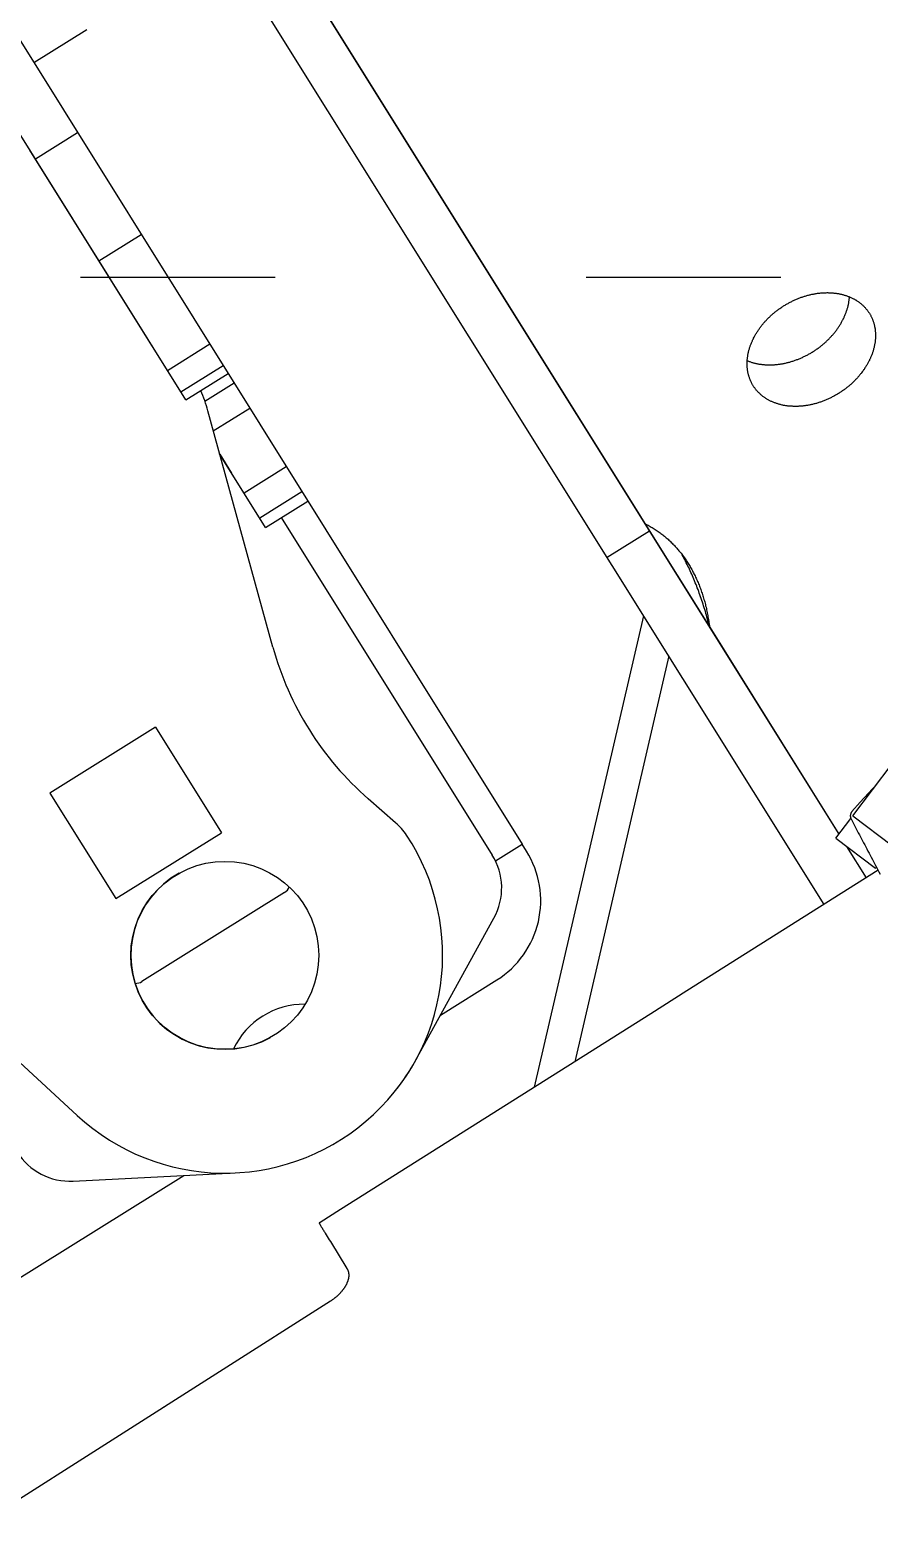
# Model space of a CAD drawing. Header units: millimetres. Extents: x 1084702 to 1166801, y 36632 to 124519.
# Drawn here: x 1098531.3 to 1098667.8, y 106908.9 to 107148.3 of the extents above; entities that cross this region are included whole.
import ezdxf

# ---------------------------------------------------------------- set-up
doc = ezdxf.new("R2010")
doc.units = ezdxf.units.MM
doc.header["$LTSCALE"] = 250
doc.linetypes.add('CENTER', pattern=[3, 2.5, -0.25, 0, -0.25])
doc.linetypes.add('PHANTOM', pattern=[2.1, 1.25, -0.2, 0.125, -0.2, 0.125, -0.2])
doc.layers.get('0').update_dxf_attribs({"color": 255})

# ---------------------------------------------------------------- blocks, each defined once
blk = doc.blocks.new('cont')
at = {"linetype": 'PHANTOM'}
blk.add_lwpolyline([(225402.77, 143408.75), (231452.77, 143408.75), (231452.77, 145808.75), (225402.77, 145808.75)], close=True, dxfattribs=at)
blk = doc.blocks.new('PK65002M m platform_side')
at = {"linetype": 'Continuous'}
for p, q in [((-9653.59, 6299.44), (-9507.08, 6064.98)), ((-9509.46, 6053.69), (-9660.37, 6295.2)), ((-9636.23, 6271.67), (-9539.4, 6116.7)), ((-9647.93, 6207.34), (-9557.97, 6063.38)), ((-9612.01, 6134.76), (-9654.71, 6203.1)), ((-9627.95, 6194.25), (-9636.43, 6188.94)), ((-9581.23, 6183.64), (-9581.23, 6183.64)), ((-9636.2, 6173.48), (-9629.41, 6177.71)), ((-9617.48, 6143.49), (-9637.1, 6174.89)), ((-9571.41, 6167.92), (-9571.41, 6167.93)), ((-9571.09, 6167.42), (-9571.09, 6167.42)), ((-9625.98, 6157.12), (-9619.19, 6161.36)), ((-9614.97, 6139.51), (-9608.19, 6143.75)), ((-9612.81, 6136.05), (-9606.03, 6140.29)), ((-9612.01, 6134.76), (-9605.22, 6139)), ((-9608.96, 6134.55), (-9604.27, 6137.48)), ((-9598.04, 6095.05), (-9608.49, 6133)), ((-9607.61, 6129.79), (-9601.75, 6133.45)), ((-9504.87, 6067.9), (-9456.34, 6132.22)), ((-9599.2, 6114.27), (-9606.59, 6126.09)), ((-9606.57, 6126.03), (-9604.67, 6122.99)), ((-9602.67, 6119.82), (-9595.89, 6124.06)), ((-9600.15, 6115.79), (-9593.37, 6120.03)), ((-9599.2, 6114.27), (-9592.42, 6118.51)), ((-9596.68, 6115.84), (-9562.79, 6061.61)), ((-9539.4, 6116.7), (-9538.28, 6114.91)), ((-9544.32, 6109.47), (-9537.53, 6113.71)), ((-9538.28, 6114.91), (-9527.89, 6098.28)), ((-9538.28, 6114.91), (-9538.26, 6114.88)), ((-9555.99, 6024.34), (-9538.45, 6100.08)), ((-9527.88, 6098.27), (-9527.85, 6098.22)), ((-9527.85, 6098.22), (-9507.08, 6064.98)), ((-9534.43, 6093.65), (-9549.54, 6028.41)), ((-9616.91, 6082.18), (-9633.87, 6071.58)), ((-9616.91, 6082.18), (-9606.31, 6065.22)), ((-9633.87, 6071.58), (-9623.27, 6054.62)), ((-9578.32, 6066.82), (-9582.71, 6070.65)), ((-9507.58, 6064.31), (-9505.17, 6067.5)), ((-9504.87, 6067.9), (-9498.48, 6063.09)), ((-9623.27, 6054.62), (-9606.31, 6065.22)), ((-9562.28, 6060.69), (-9557.97, 6063.38)), ((-9557.28, 6062.23), (-9557.99, 6063.37)), ((-9507.58, 6064.31), (-9501.19, 6059.49)), ((-9505.85, 6063.01), (-9502.7, 6057.96)), ((-9505.85, 6063.01), (-9502.7, 6057.96)), ((-9500.78, 6059.17), (-9531.51, 6039.78)), ((-9501.05, 6059.68), (-9501.19, 6059.49)), ((-9596.16, 6055.62), (-9619.07, 6041.31)), ((-9575.11, 6028.62), (-9562.51, 6051.48)), ((-9660.8, 6048.64), (-9629.48, 6019.77)), ((-9571.09, 6035.91), (-9562.05, 6041.56)), ((-9531.51, 6039.78), (-9537.32, 6036.12)), ((-9537.32, 6036.12), (-9587.15, 6004.68)), ((-9640.07, 5992.81), (-9612.34, 6010.14)), ((-9630.12, 6009.23), (-9604.09, 6010.55)), ((-9587.15, 6004.68), (-9590.45, 6002.6)), ((-9590.45, 6002.6), (-9590.6, 6002.51)), ((-9590.36, 6002.07), (-9590.31, 6001.99)), ((-9590.31, 6001.99), (-9590.26, 6001.9)), ((-9590.26, 6001.9), (-9590.2, 6001.8)), ((-9590.2, 6001.8), (-9590.14, 6001.7)), ((-9590.14, 6001.7), (-9590.07, 6001.58)), ((-9590.07, 6001.58), (-9590, 6001.46)), ((-9590, 6001.46), (-9589.92, 6001.34)), ((-9589.92, 6001.34), (-9589.84, 6001.2)), ((-9589.84, 6001.2), (-9589.76, 6001.06)), ((-9589.76, 6001.06), (-9589.62, 6000.84)), ((-9589.62, 6000.84), (-9589.47, 6000.6)), ((-9589.47, 6000.6), (-9589.32, 6000.34)), ((-9589.32, 6000.34), (-9589.15, 6000.08)), ((-9589.15, 6000.08), (-9588.98, 5999.79)), ((-9588.98, 5999.79), (-9588.8, 5999.5)), ((-9588.8, 5999.5), (-9586.14, 5995.19)), ((-9588.76, 5989.96), (-10256.42, 5564.93))]:
    blk.add_line(p, q, dxfattribs=at)
for points in [[(-9520, 6146.04), (-9519.92, 6146.15), (-9519.85, 6146.25), (-9519.77, 6146.36), (-9519.69, 6146.47), (-9519.61, 6146.57), (-9519.53, 6146.68), (-9519.45, 6146.78), (-9519.36, 6146.89), (-9519.28, 6146.99), (-9519.19, 6147.09), (-9519.1, 6147.19), (-9519.01, 6147.29), (-9518.92, 6147.39), (-9518.83, 6147.49), (-9518.74, 6147.59), (-9518.65, 6147.69), (-9518.55, 6147.79), (-9518.46, 6147.89), (-9518.36, 6147.98), (-9518.26, 6148.08), (-9518.16, 6148.17), (-9518.06, 6148.26), (-9517.96, 6148.36), (-9517.86, 6148.45), (-9517.75, 6148.54), (-9517.65, 6148.63), (-9517.55, 6148.72), (-9517.44, 6148.81), (-9517.33, 6148.89), (-9517.22, 6148.98), (-9517.12, 6149.06), (-9517.01, 6149.15), (-9516.9, 6149.23), (-9516.78, 6149.31), (-9516.67, 6149.39), (-9516.56, 6149.47), (-9516.44, 6149.55), (-9516.33, 6149.63), (-9516.21, 6149.71), (-9516.1, 6149.78), (-9515.98, 6149.86), (-9515.86, 6149.93), (-9515.74, 6150.01), (-9515.63, 6150.08), (-9515.51, 6150.15), (-9515.39, 6150.22), (-9515.26, 6150.28), (-9515.14, 6150.35), (-9515.02, 6150.42), (-9514.9, 6150.48), (-9514.78, 6150.54), (-9514.65, 6150.6), (-9514.53, 6150.66), (-9514.4, 6150.72), (-9514.28, 6150.78), (-9514.15, 6150.84), (-9514.03, 6150.89), (-9513.9, 6150.95), (-9513.77, 6151), (-9513.64, 6151.05), (-9513.52, 6151.1), (-9513.39, 6151.15), (-9513.26, 6151.2), (-9513.13, 6151.25), (-9513.01, 6151.29), (-9512.88, 6151.34), (-9512.75, 6151.38), (-9512.62, 6151.42), (-9512.49, 6151.46), (-9512.36, 6151.5), (-9512.23, 6151.53), (-9512.1, 6151.57), (-9511.97, 6151.6), (-9511.84, 6151.64), (-9511.71, 6151.67), (-9511.58, 6151.7), (-9511.45, 6151.73), (-9511.32, 6151.75), (-9511.19, 6151.78), (-9511.06, 6151.8), (-9510.93, 6151.83), (-9510.8, 6151.85), (-9510.67, 6151.87), (-9510.54, 6151.89), (-9510.41, 6151.9), (-9510.28, 6151.92), (-9510.15, 6151.93), (-9510.02, 6151.95), (-9509.89, 6151.96), (-9509.76, 6151.97), (-9509.64, 6151.98), (-9509.51, 6151.98), (-9509.38, 6151.99), (-9509.26, 6151.99), (-9509.13, 6151.99), (-9509, 6152), (-9508.88, 6152), (-9508.75, 6151.99), (-9508.63, 6151.99), (-9508.5, 6151.99), (-9508.38, 6151.98), (-9508.25, 6151.97), (-9508.13, 6151.96), (-9508.01, 6151.95), (-9507.88, 6151.94), (-9507.76, 6151.93), (-9507.64, 6151.91), (-9507.52, 6151.9), (-9507.4, 6151.88), (-9507.28, 6151.86), (-9507.17, 6151.84), (-9507.05, 6151.82), (-9506.93, 6151.79), (-9506.82, 6151.77), (-9506.7, 6151.74), (-9506.58, 6151.72), (-9506.47, 6151.69), (-9506.36, 6151.66), (-9506.25, 6151.62), (-9506.13, 6151.59), (-9506.02, 6151.56), (-9505.91, 6151.52), (-9505.81, 6151.48), (-9505.7, 6151.44), (-9505.59, 6151.4), (-9505.48, 6151.36), (-9505.38, 6151.32), (-9505.28, 6151.28), (-9505.17, 6151.23), (-9505.07, 6151.18), (-9504.97, 6151.13), (-9504.87, 6151.08), (-9504.77, 6151.03), (-9504.67, 6150.98), (-9504.58, 6150.93), (-9504.48, 6150.87), (-9504.39, 6150.82), (-9504.29, 6150.76), (-9504.2, 6150.7), (-9504.11, 6150.64), (-9504.02, 6150.58), (-9503.93, 6150.52), (-9503.84, 6150.46), (-9503.76, 6150.39), (-9503.67, 6150.33), (-9503.59, 6150.26), (-9503.51, 6150.19), (-9503.42, 6150.12), (-9503.34, 6150.05), (-9503.27, 6149.98), (-9503.19, 6149.9), (-9503.11, 6149.83), (-9503.04, 6149.76), (-9502.96, 6149.68), (-9502.89, 6149.6), (-9502.82, 6149.52), (-9502.75, 6149.45), (-9502.69, 6149.36), (-9502.62, 6149.28), (-9502.55, 6149.2), (-9502.49, 6149.12), (-9502.43, 6149.03), (-9502.37, 6148.95), (-9502.31, 6148.86), (-9502.25, 6148.77), (-9502.19, 6148.68)], [(-9507.22, 6146.35), (-9507.15, 6146.46), (-9507.08, 6146.57), (-9507, 6146.68), (-9506.94, 6146.78), (-9506.87, 6146.89), (-9506.8, 6147), (-9506.74, 6147.12), (-9506.67, 6147.23), (-9506.61, 6147.34), (-9506.55, 6147.45), (-9506.49, 6147.56), (-9506.43, 6147.67), (-9506.38, 6147.79), (-9506.32, 6147.9), (-9506.27, 6148.01), (-9506.22, 6148.13), (-9506.17, 6148.24), (-9506.12, 6148.35), (-9506.07, 6148.47), (-9506.02, 6148.58), (-9505.98, 6148.7), (-9505.94, 6148.81), (-9505.9, 6148.93), (-9505.86, 6149.04), (-9505.82, 6149.16), (-9505.78, 6149.27), (-9505.75, 6149.39), (-9505.71, 6149.5), (-9505.68, 6149.62), (-9505.65, 6149.73), (-9505.62, 6149.85), (-9505.59, 6149.96), (-9505.57, 6150.08), (-9505.55, 6150.19), (-9505.52, 6150.31), (-9505.5, 6150.42), (-9505.48, 6150.54), (-9505.47, 6150.65), (-9505.45, 6150.76), (-9505.44, 6150.88), (-9505.42, 6150.99), (-9505.41, 6151.11), (-9505.4, 6151.22), (-9505.4, 6151.33)], [(-9521.82, 6141.06), (-9521.74, 6141.03), (-9521.64, 6140.99), (-9521.53, 6140.95), (-9521.42, 6140.91), (-9521.32, 6140.87), (-9521.21, 6140.84), (-9521.1, 6140.8), (-9520.98, 6140.77), (-9520.87, 6140.74), (-9520.76, 6140.7), (-9520.65, 6140.68), (-9520.53, 6140.65), (-9520.42, 6140.62), (-9520.3, 6140.6), (-9520.18, 6140.57), (-9520.06, 6140.55), (-9519.95, 6140.53), (-9519.83, 6140.51), (-9519.71, 6140.49), (-9519.59, 6140.48), (-9519.47, 6140.46), (-9519.34, 6140.45), (-9519.22, 6140.44), (-9519.1, 6140.43), (-9518.98, 6140.42), (-9518.85, 6140.41), (-9518.73, 6140.4), (-9518.6, 6140.4), (-9518.48, 6140.39), (-9518.35, 6140.39), (-9518.23, 6140.39), (-9518.1, 6140.39), (-9517.97, 6140.4), (-9517.84, 6140.4), (-9517.72, 6140.4), (-9517.59, 6140.41), (-9517.46, 6140.42), (-9517.33, 6140.43), (-9517.2, 6140.44), (-9517.07, 6140.45), (-9516.94, 6140.47), (-9516.81, 6140.48), (-9516.68, 6140.5), (-9516.55, 6140.52), (-9516.42, 6140.54), (-9516.29, 6140.56), (-9516.16, 6140.58), (-9516.03, 6140.61), (-9515.9, 6140.63), (-9515.77, 6140.66), (-9515.65, 6140.69), (-9515.52, 6140.72), (-9515.39, 6140.75), (-9515.26, 6140.78), (-9515.13, 6140.82), (-9515, 6140.85), (-9514.87, 6140.89), (-9514.74, 6140.93), (-9514.61, 6140.97), (-9514.48, 6141.01), (-9514.35, 6141.05), (-9514.22, 6141.09), (-9514.1, 6141.14), (-9513.97, 6141.18), (-9513.84, 6141.23), (-9513.71, 6141.28), (-9513.58, 6141.33), (-9513.46, 6141.38), (-9513.33, 6141.43), (-9513.2, 6141.49), (-9513.08, 6141.54), (-9512.95, 6141.6), (-9512.83, 6141.66), (-9512.7, 6141.72), (-9512.58, 6141.78), (-9512.46, 6141.84), (-9512.33, 6141.9), (-9512.21, 6141.97), (-9512.09, 6142.03), (-9511.97, 6142.1), (-9511.85, 6142.16), (-9511.73, 6142.23), (-9511.61, 6142.3), (-9511.49, 6142.37), (-9511.37, 6142.45), (-9511.25, 6142.52), (-9511.13, 6142.59), (-9511.02, 6142.67), (-9510.9, 6142.75), (-9510.79, 6142.83), (-9510.67, 6142.9), (-9510.56, 6142.98), (-9510.45, 6143.07), (-9510.33, 6143.15), (-9510.22, 6143.23), (-9510.11, 6143.31), (-9510, 6143.4), (-9509.9, 6143.49), (-9509.79, 6143.57), (-9509.68, 6143.66), (-9509.58, 6143.75), (-9509.47, 6143.84), (-9509.37, 6143.93), (-9509.27, 6144.02), (-9509.16, 6144.12), (-9509.06, 6144.21), (-9508.96, 6144.3), (-9508.87, 6144.4), (-9508.77, 6144.49), (-9508.67, 6144.59), (-9508.58, 6144.69), (-9508.48, 6144.79), (-9508.39, 6144.89), (-9508.3, 6144.99), (-9508.21, 6145.09), (-9508.12, 6145.19), (-9508.03, 6145.29), (-9507.94, 6145.4), (-9507.86, 6145.5), (-9507.77, 6145.6), (-9507.69, 6145.71), (-9507.61, 6145.81), (-9507.53, 6145.92), (-9507.45, 6146.03), (-9507.37, 6146.13), (-9507.3, 6146.24), (-9507.22, 6146.35)], [(-9502.19, 6148.68), (-9502.14, 6148.6), (-9502.09, 6148.5), (-9502.03, 6148.41), (-9501.98, 6148.32), (-9501.94, 6148.23), (-9501.89, 6148.14), (-9501.84, 6148.04), (-9501.8, 6147.95), (-9501.76, 6147.85), (-9501.72, 6147.75), (-9501.68, 6147.65), (-9501.64, 6147.56), (-9501.6, 6147.46), (-9501.57, 6147.36), (-9501.53, 6147.26), (-9501.5, 6147.15), (-9501.47, 6147.05), (-9501.44, 6146.95), (-9501.42, 6146.85), (-9501.39, 6146.74), (-9501.37, 6146.64), (-9501.35, 6146.53), (-9501.33, 6146.43), (-9501.31, 6146.32), (-9501.29, 6146.21), (-9501.27, 6146.11), (-9501.26, 6146), (-9501.25, 6145.89), (-9501.24, 6145.78), (-9501.23, 6145.67), (-9501.22, 6145.56), (-9501.22, 6145.45), (-9501.21, 6145.34), (-9501.21, 6145.23), (-9501.21, 6145.12), (-9501.21, 6145), (-9501.21, 6144.89), (-9501.22, 6144.78), (-9501.22, 6144.67), (-9501.23, 6144.55), (-9501.24, 6144.44), (-9501.25, 6144.33), (-9501.26, 6144.21), (-9501.28, 6144.1), (-9501.29, 6143.98), (-9501.31, 6143.87), (-9501.33, 6143.75), (-9501.35, 6143.64), (-9501.37, 6143.52), (-9501.4, 6143.41), (-9501.42, 6143.29), (-9501.45, 6143.18), (-9501.48, 6143.06), (-9501.51, 6142.95), (-9501.54, 6142.83), (-9501.57, 6142.72), (-9501.61, 6142.6), (-9501.64, 6142.49), (-9501.68, 6142.37), (-9501.72, 6142.26), (-9501.76, 6142.14), (-9501.81, 6142.03), (-9501.85, 6141.91), (-9501.9, 6141.8), (-9501.94, 6141.68), (-9501.99, 6141.57), (-9502.04, 6141.46), (-9502.09, 6141.34), (-9502.15, 6141.23), (-9502.2, 6141.12), (-9502.26, 6141), (-9502.32, 6140.89), (-9502.38, 6140.78), (-9502.44, 6140.66), (-9502.5, 6140.55), (-9502.56, 6140.44), (-9502.63, 6140.33), (-9502.7, 6140.22), (-9502.76, 6140.11), (-9502.83, 6140), (-9502.9, 6139.89), (-9502.98, 6139.78), (-9503.05, 6139.67)], [(-9520.85, 6137.03), (-9520.91, 6137.12), (-9520.96, 6137.21), (-9521.01, 6137.3), (-9521.06, 6137.39), (-9521.11, 6137.48), (-9521.16, 6137.58), (-9521.2, 6137.67), (-9521.25, 6137.77), (-9521.29, 6137.86), (-9521.33, 6137.96), (-9521.37, 6138.06), (-9521.41, 6138.15), (-9521.44, 6138.25), (-9521.48, 6138.35), (-9521.51, 6138.46), (-9521.54, 6138.56), (-9521.57, 6138.66), (-9521.6, 6138.76), (-9521.63, 6138.87), (-9521.65, 6138.97), (-9521.68, 6139.07), (-9521.7, 6139.18), (-9521.72, 6139.28), (-9521.74, 6139.39), (-9521.76, 6139.5), (-9521.77, 6139.61), (-9521.79, 6139.71), (-9521.8, 6139.82), (-9521.81, 6139.93), (-9521.82, 6140.04), (-9521.82, 6140.15), (-9521.83, 6140.26), (-9521.83, 6140.37), (-9521.84, 6140.48), (-9521.84, 6140.59), (-9521.84, 6140.71), (-9521.83, 6140.82), (-9521.83, 6140.93), (-9521.82, 6141.04), (-9521.82, 6141.16), (-9521.81, 6141.27), (-9521.8, 6141.38), (-9521.78, 6141.5), (-9521.77, 6141.61), (-9521.75, 6141.73), (-9521.74, 6141.84), (-9521.72, 6141.96), (-9521.7, 6142.07), (-9521.67, 6142.19), (-9521.65, 6142.3), (-9521.63, 6142.42), (-9521.6, 6142.53), (-9521.57, 6142.65), (-9521.54, 6142.76), (-9521.51, 6142.88), (-9521.47, 6142.99), (-9521.44, 6143.11), (-9521.4, 6143.22), (-9521.36, 6143.34), (-9521.33, 6143.45), (-9521.28, 6143.57), (-9521.24, 6143.68), (-9521.2, 6143.8), (-9521.15, 6143.91), (-9521.1, 6144.03), (-9521.05, 6144.14), (-9521, 6144.26), (-9520.95, 6144.37), (-9520.9, 6144.48), (-9520.84, 6144.6), (-9520.79, 6144.71), (-9520.73, 6144.82), (-9520.67, 6144.93), (-9520.61, 6145.05), (-9520.55, 6145.16), (-9520.48, 6145.27), (-9520.42, 6145.38), (-9520.35, 6145.49), (-9520.28, 6145.6), (-9520.21, 6145.71), (-9520.14, 6145.82), (-9520.07, 6145.93), (-9520, 6146.04)], [(-9503.05, 6139.67), (-9503.12, 6139.57), (-9503.2, 6139.46), (-9503.28, 6139.35), (-9503.36, 6139.25), (-9503.44, 6139.14), (-9503.52, 6139.03), (-9503.6, 6138.93), (-9503.68, 6138.83), (-9503.77, 6138.72), (-9503.86, 6138.62), (-9503.94, 6138.52), (-9504.03, 6138.42), (-9504.12, 6138.32), (-9504.21, 6138.22), (-9504.31, 6138.12), (-9504.4, 6138.02), (-9504.49, 6137.92), (-9504.59, 6137.83), (-9504.69, 6137.73), (-9504.78, 6137.63), (-9504.88, 6137.54), (-9504.98, 6137.45), (-9505.09, 6137.35), (-9505.19, 6137.26), (-9505.29, 6137.17), (-9505.4, 6137.08), (-9505.5, 6136.99), (-9505.61, 6136.9), (-9505.71, 6136.82), (-9505.82, 6136.73), (-9505.93, 6136.65), (-9506.04, 6136.56), (-9506.15, 6136.48), (-9506.26, 6136.4), (-9506.37, 6136.32), (-9506.49, 6136.24), (-9506.6, 6136.16), (-9506.72, 6136.08), (-9506.83, 6136), (-9506.95, 6135.93), (-9507.07, 6135.85), (-9507.18, 6135.78), (-9507.3, 6135.71), (-9507.42, 6135.63), (-9507.54, 6135.56), (-9507.66, 6135.5), (-9507.78, 6135.43), (-9507.9, 6135.36), (-9508.02, 6135.3), (-9508.15, 6135.23), (-9508.27, 6135.17), (-9508.39, 6135.11), (-9508.52, 6135.05), (-9508.64, 6134.99), (-9508.77, 6134.93), (-9508.89, 6134.87), (-9509.02, 6134.82), (-9509.15, 6134.76), (-9509.27, 6134.71), (-9509.4, 6134.66), (-9509.53, 6134.61), (-9509.66, 6134.56), (-9509.78, 6134.51), (-9509.91, 6134.46), (-9510.04, 6134.42), (-9510.17, 6134.38), (-9510.3, 6134.33), (-9510.43, 6134.29), (-9510.56, 6134.25), (-9510.69, 6134.21), (-9510.82, 6134.18), (-9510.95, 6134.14), (-9511.08, 6134.11), (-9511.21, 6134.07), (-9511.34, 6134.04), (-9511.47, 6134.01), (-9511.6, 6133.99), (-9511.73, 6133.96), (-9511.86, 6133.93), (-9511.99, 6133.91), (-9512.12, 6133.89), (-9512.25, 6133.86), (-9512.38, 6133.84), (-9512.51, 6133.83), (-9512.64, 6133.81), (-9512.77, 6133.79), (-9512.9, 6133.78), (-9513.02, 6133.77), (-9513.15, 6133.75), (-9513.28, 6133.74), (-9513.41, 6133.74), (-9513.54, 6133.73), (-9513.66, 6133.72), (-9513.79, 6133.72), (-9513.92, 6133.72), (-9514.04, 6133.72), (-9514.17, 6133.72), (-9514.3, 6133.72), (-9514.42, 6133.72), (-9514.55, 6133.73), (-9514.67, 6133.73), (-9514.79, 6133.74), (-9514.92, 6133.75), (-9515.04, 6133.76), (-9515.16, 6133.77), (-9515.28, 6133.78), (-9515.4, 6133.8), (-9515.52, 6133.81), (-9515.64, 6133.83), (-9515.76, 6133.85), (-9515.88, 6133.87), (-9516, 6133.89), (-9516.11, 6133.92), (-9516.23, 6133.94), (-9516.35, 6133.97), (-9516.46, 6134), (-9516.58, 6134.02), (-9516.69, 6134.06), (-9516.8, 6134.09), (-9516.91, 6134.12), (-9517.02, 6134.16), (-9517.13, 6134.19), (-9517.24, 6134.23), (-9517.35, 6134.27), (-9517.46, 6134.31), (-9517.56, 6134.35), (-9517.67, 6134.39), (-9517.77, 6134.44), (-9517.87, 6134.48), (-9517.98, 6134.53), (-9518.08, 6134.58), (-9518.18, 6134.63), (-9518.28, 6134.68), (-9518.37, 6134.73), (-9518.47, 6134.78), (-9518.57, 6134.84), (-9518.66, 6134.89), (-9518.75, 6134.95), (-9518.85, 6135.01), (-9518.94, 6135.07), (-9519.03, 6135.13), (-9519.12, 6135.19), (-9519.2, 6135.26), (-9519.29, 6135.32), (-9519.37, 6135.39), (-9519.46, 6135.45), (-9519.54, 6135.52), (-9519.62, 6135.59), (-9519.7, 6135.66), (-9519.78, 6135.73), (-9519.86, 6135.81), (-9519.93, 6135.88), (-9520.01, 6135.96), (-9520.08, 6136.03), (-9520.15, 6136.11), (-9520.22, 6136.19), (-9520.29, 6136.27), (-9520.36, 6136.35), (-9520.43, 6136.43), (-9520.49, 6136.51), (-9520.56, 6136.59), (-9520.62, 6136.68), (-9520.68, 6136.76), (-9520.74, 6136.85), (-9520.8, 6136.94), (-9520.85, 6137.03)], [(-9538.26, 6114.88), (-9538.09, 6114.8), (-9537.92, 6114.71), (-9537.75, 6114.62), (-9537.58, 6114.52), (-9537.41, 6114.43), (-9537.24, 6114.33), (-9537.08, 6114.24), (-9536.92, 6114.14), (-9536.76, 6114.04), (-9536.6, 6113.93), (-9536.44, 6113.83), (-9536.29, 6113.73), (-9536.13, 6113.62), (-9535.98, 6113.51), (-9535.83, 6113.4), (-9535.68, 6113.29), (-9535.54, 6113.18), (-9535.39, 6113.07), (-9535.25, 6112.95), (-9535.1, 6112.84), (-9534.96, 6112.72), (-9534.82, 6112.6), (-9534.69, 6112.48), (-9534.55, 6112.36), (-9534.41, 6112.24), (-9534.28, 6112.11), (-9534.15, 6111.99), (-9534.02, 6111.86), (-9533.89, 6111.73), (-9533.76, 6111.6), (-9533.63, 6111.47), (-9533.51, 6111.34), (-9533.39, 6111.21)], [(-9533.39, 6111.21), (-9533.26, 6111.07), (-9533.14, 6110.94), (-9533.03, 6110.8), (-9532.91, 6110.67), (-9532.79, 6110.53), (-9532.68, 6110.39), (-9532.56, 6110.25), (-9532.45, 6110.11), (-9532.34, 6109.96), (-9532.23, 6109.82), (-9532.12, 6109.67), (-9532.02, 6109.52), (-9531.91, 6109.38), (-9531.81, 6109.23), (-9531.7, 6109.07), (-9531.6, 6108.92), (-9531.5, 6108.77), (-9531.4, 6108.61), (-9531.3, 6108.46)], [(-9531.1, 6107.55), (-9531.23, 6107.81), (-9531.35, 6108.07), (-9531.48, 6108.33), (-9531.61, 6108.59), (-9531.74, 6108.84), (-9531.87, 6109.1), (-9532, 6109.35), (-9532.13, 6109.6), (-9532.26, 6109.85), (-9532.28, 6109.88)], [(-9531.3, 6108.46), (-9531.2, 6108.3), (-9531.11, 6108.14), (-9531.01, 6107.98), (-9530.92, 6107.82), (-9530.82, 6107.65), (-9530.73, 6107.49), (-9530.64, 6107.32), (-9530.55, 6107.15), (-9530.46, 6106.98), (-9530.38, 6106.81), (-9530.29, 6106.64), (-9530.2, 6106.47), (-9530.12, 6106.29), (-9530.04, 6106.12), (-9529.96, 6105.94), (-9529.88, 6105.76), (-9529.8, 6105.58), (-9529.72, 6105.4), (-9529.65, 6105.22)], [(-9527.89, 6098.28), (-9527.97, 6098.6), (-9528.05, 6098.92), (-9528.13, 6099.23), (-9528.21, 6099.54), (-9528.29, 6099.85), (-9528.38, 6100.16), (-9528.47, 6100.46), (-9528.55, 6100.77), (-9528.64, 6101.07), (-9528.74, 6101.37), (-9528.83, 6101.67), (-9528.92, 6101.96), (-9529.02, 6102.26), (-9529.12, 6102.55), (-9529.21, 6102.84), (-9529.31, 6103.13), (-9529.42, 6103.42), (-9529.52, 6103.71), (-9529.62, 6103.99), (-9529.73, 6104.28), (-9529.84, 6104.56), (-9529.94, 6104.84), (-9530.05, 6105.12), (-9530.17, 6105.39), (-9530.28, 6105.67), (-9530.39, 6105.94), (-9530.51, 6106.21), (-9530.62, 6106.48), (-9530.74, 6106.75), (-9530.86, 6107.02), (-9530.98, 6107.29), (-9531.1, 6107.55)], [(-9529.65, 6105.22), (-9529.57, 6105.03), (-9529.5, 6104.84), (-9529.43, 6104.66), (-9529.35, 6104.47), (-9529.29, 6104.28), (-9529.22, 6104.09), (-9529.15, 6103.89), (-9529.08, 6103.7), (-9529.02, 6103.5), (-9528.96, 6103.3), (-9528.89, 6103.1), (-9528.83, 6102.9), (-9528.77, 6102.7), (-9528.71, 6102.49), (-9528.66, 6102.29), (-9528.6, 6102.08), (-9528.55, 6101.87), (-9528.5, 6101.66), (-9528.44, 6101.44), (-9528.39, 6101.23), (-9528.35, 6101.01), (-9528.3, 6100.79), (-9528.25, 6100.57), (-9528.21, 6100.35), (-9528.17, 6100.13), (-9528.13, 6099.9), (-9528.09, 6099.67), (-9528.05, 6099.44), (-9528.01, 6099.21), (-9527.98, 6098.98), (-9527.94, 6098.74), (-9527.91, 6098.51), (-9527.88, 6098.27)], [(-9500.99, 6073.04), (-9502.31, 6071.59), (-9503.66, 6070.1), (-9505, 6068.6)], [(-9505, 6068.6), (-9505.02, 6068.59), (-9505.03, 6068.57), (-9505.04, 6068.56), (-9505.06, 6068.54), (-9505.07, 6068.52), (-9505.08, 6068.51), (-9505.09, 6068.49), (-9505.1, 6068.47), (-9505.11, 6068.45), (-9505.13, 6068.43), (-9505.14, 6068.42), (-9505.15, 6068.4), (-9505.16, 6068.38), (-9505.16, 6068.36), (-9505.17, 6068.34), (-9505.18, 6068.32), (-9505.19, 6068.3), (-9505.2, 6068.28), (-9505.2, 6068.26), (-9505.21, 6068.24), (-9505.22, 6068.21), (-9505.22, 6068.19), (-9505.23, 6068.17), (-9505.23, 6068.15), (-9505.24, 6068.13), (-9505.24, 6068.1), (-9505.25, 6068.08), (-9505.25, 6068.06), (-9505.25, 6068.03), (-9505.25, 6068.01), (-9505.26, 6067.99), (-9505.26, 6067.96), (-9505.26, 6067.94), (-9505.26, 6067.92), (-9505.26, 6067.89), (-9505.26, 6067.87), (-9505.25, 6067.84), (-9505.25, 6067.82), (-9505.25, 6067.79), (-9505.24, 6067.77), (-9505.24, 6067.74), (-9505.24, 6067.72), (-9505.23, 6067.69), (-9505.22, 6067.67), (-9505.22, 6067.64), (-9505.21, 6067.62), (-9505.2, 6067.59), (-9505.19, 6067.57), (-9505.19, 6067.55), (-9505.18, 6067.52), (-9505.17, 6067.5), (-9505.16, 6067.47), (-9505.14, 6067.45), (-9505.13, 6067.43)], [(-9505.13, 6067.43), (-9504.97, 6067.11), (-9504.8, 6066.8), (-9504.64, 6066.48), (-9504.47, 6066.16), (-9504.31, 6065.85), (-9504.14, 6065.53), (-9503.97, 6065.21), (-9503.8, 6064.88), (-9503.63, 6064.56), (-9503.46, 6064.24), (-9503.29, 6063.91), (-9503.12, 6063.58), (-9502.95, 6063.26), (-9502.77, 6062.93), (-9502.6, 6062.6), (-9502.43, 6062.27), (-9502.25, 6061.93), (-9502.07, 6061.6), (-9501.9, 6061.27), (-9501.72, 6060.93), (-9501.54, 6060.6), (-9501.36, 6060.26), (-9501.19, 6059.93), (-9501.01, 6059.59), (-9500.83, 6059.25), (-9500.65, 6058.91), (-9500.46, 6058.57)], [(-9590.6, 6002.51), (-9590.6, 6002.5), (-9590.6, 6002.5), (-9590.59, 6002.49), (-9590.59, 6002.49), (-9590.59, 6002.48), (-9590.58, 6002.47), (-9590.58, 6002.45), (-9590.57, 6002.44), (-9590.56, 6002.42), (-9590.55, 6002.4), (-9590.54, 6002.38), (-9590.53, 6002.36), (-9590.51, 6002.34), (-9590.5, 6002.31), (-9590.48, 6002.28), (-9590.47, 6002.25), (-9590.45, 6002.22), (-9590.43, 6002.19), (-9590.41, 6002.15), (-9590.36, 6002.07)], [(-9586.14, 5995.19), (-9586.12, 5995.15), (-9586.1, 5995.11), (-9586.08, 5995.07), (-9586.05, 5995.03), (-9586.03, 5994.99), (-9586.01, 5994.95), (-9586, 5994.91), (-9585.98, 5994.86), (-9585.96, 5994.82), (-9585.95, 5994.77), (-9585.94, 5994.73), (-9585.92, 5994.68), (-9585.91, 5994.64), (-9585.9, 5994.59), (-9585.89, 5994.55), (-9585.88, 5994.5), (-9585.87, 5994.45), (-9585.87, 5994.4), (-9585.86, 5994.35), (-9585.86, 5994.3), (-9585.85, 5994.25), (-9585.85, 5994.2), (-9585.85, 5994.15), (-9585.85, 5994.1), (-9585.85, 5994.05), (-9585.85, 5994), (-9585.85, 5993.95), (-9585.86, 5993.9), (-9585.86, 5993.85), (-9585.87, 5993.79), (-9585.88, 5993.74), (-9585.88, 5993.69), (-9585.89, 5993.63), (-9585.9, 5993.58), (-9585.91, 5993.52), (-9585.93, 5993.47), (-9585.94, 5993.42), (-9585.95, 5993.36), (-9585.97, 5993.31), (-9585.99, 5993.25), (-9586, 5993.19), (-9586.02, 5993.14), (-9586.04, 5993.08), (-9586.06, 5993.03), (-9586.08, 5992.97), (-9586.1, 5992.92), (-9586.13, 5992.86), (-9586.15, 5992.8), (-9586.18, 5992.75), (-9586.2, 5992.69), (-9586.23, 5992.63), (-9586.26, 5992.58), (-9586.29, 5992.52), (-9586.32, 5992.47), (-9586.35, 5992.41), (-9586.38, 5992.35), (-9586.41, 5992.3), (-9586.45, 5992.24), (-9586.48, 5992.18), (-9586.52, 5992.13), (-9586.55, 5992.07), (-9586.59, 5992.02), (-9586.63, 5991.96), (-9586.67, 5991.9), (-9586.71, 5991.85), (-9586.75, 5991.79), (-9586.79, 5991.74), (-9586.83, 5991.68), (-9586.88, 5991.63), (-9586.92, 5991.57), (-9586.97, 5991.52), (-9587.01, 5991.46), (-9587.06, 5991.41), (-9587.11, 5991.36), (-9587.15, 5991.3), (-9587.2, 5991.25), (-9587.25, 5991.2), (-9587.3, 5991.14), (-9587.35, 5991.09), (-9587.4, 5991.04), (-9587.46, 5990.99), (-9587.51, 5990.94), (-9587.56, 5990.89), (-9587.62, 5990.84), (-9587.67, 5990.79), (-9587.73, 5990.74), (-9587.79, 5990.69), (-9587.84, 5990.64), (-9587.9, 5990.59), (-9587.96, 5990.54), (-9588.02, 5990.49), (-9588.07, 5990.45), (-9588.13, 5990.4), (-9588.19, 5990.35), (-9588.25, 5990.31), (-9588.32, 5990.26), (-9588.38, 5990.22), (-9588.44, 5990.17), (-9588.5, 5990.13), (-9588.57, 5990.09), (-9588.63, 5990.05), (-9588.69, 5990), (-9588.76, 5989.96)]]:
    blk.add_lwpolyline(points, dxfattribs=at)
blk.add_circle((-9605.76, 6045.51), 15.1, dxfattribs=at)
for centre, radius, start, end in [((-9636.84, 6175.05), 0.3, 197.7937, 211.9836), ((-9617.23, 6143.65), 0.3, 211.9836, 232.3814), ((-9627.85, 6127.99), 20, 14.4946, 24.3726), ((-9604.42, 6123.15), 0.3, 212.0008, 231.9658), ((-9549.83, 6108.32), 50, 195.3969, 228.8849), ((-9584.9, 6059.29), 10, 33.4401, 48.8849), ((-9605.76, 6045.51), 35, 227.3445, 33.4404), ((-9571.27, 6056.31), 10, 331.139, 31.9999), ((-9570, 6054.28), 15, 302.0002, 32.0006), ((-9605.76, 6045.51), 15.1, 119.1014, 299.0982), ((-9597.22, 6057.32), 2, 302.0002, 335.6131), ((-9620.13, 6043), 2, 268.7728, 302.0003), ((-9593.06, 6025.14), 12.5, 89.1609, 154.7317), ((-9605.76, 6045.51), 35, 321.6282, 331.1389), ((-9630.63, 6019.22), 10, 211.9999, 272.9062)]:
    blk.add_arc(centre, radius, start, end, dxfattribs=at)
blk = doc.blocks.new('profil_B4_1')
at = {"linetype": 'CENTER'}
blk.add_blockref('PK65002M m platform_side', (90405.39, 65327.55), dxfattribs=at)
blk.add_blockref('cont', (-149676.32, -74326.79))

msp = doc.modelspace()

# ---------------------------------------------------------------- block references
msp.add_blockref('profil_B4_1', (1017763.01, 35626.47))

doc.saveas('drawing.dxf')
